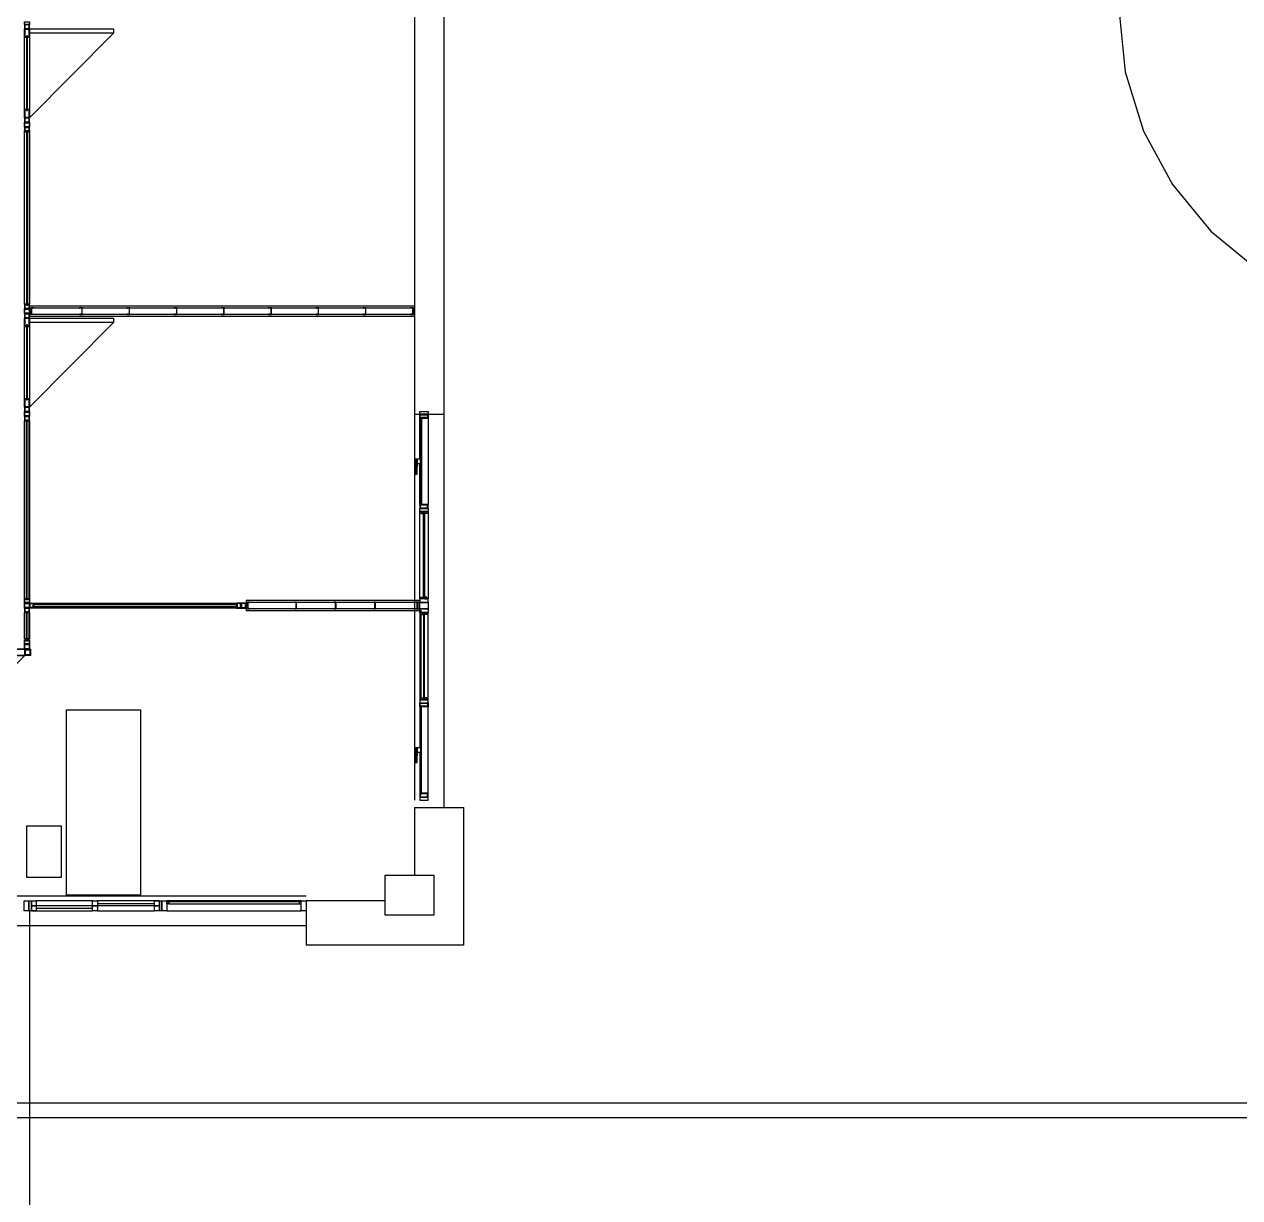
# Model space of a CAD drawing. Header units: metres. Extents: x 2 to 323, y -2 to 254.
# Drawn here: x 73.38 to 85.73, y 139.49 to 151.41 of the extents above; entities that cross this region are included whole.
import ezdxf

# ---------------------------------------------------------------- set-up
doc = ezdxf.new("R2010")
doc.units = ezdxf.units.M
doc.layers.add('REFERENCIA', color=7, linetype='Continuous')

msp = doc.modelspace()

# ---------------------------------------------------------------- linework, layer by layer
at = {"layer": 'REFERENCIA'}
for p, q in [((77.646, 153.256), (77.646, 147.45)), ((77.646, 153.256), (77.646, 147.45)), ((77.646, 153.256), (77.646, 147.45)), ((77.346, 152.361), (77.346, 147.45)), ((77.346, 152.361), (77.346, 147.45)), ((77.346, 152.361), (77.346, 147.45)), ((74.291, 151.319), (73.437, 150.46)), ((77.646, 149.552), (77.646, 147.45)), ((77.646, 149.552), (77.646, 147.45)), ((77.646, 149.552), (77.646, 147.45)), ((74.291, 148.38), (73.437, 147.52)), ((77.346, 147.45), (77.646, 147.45)), ((77.346, 147.45), (77.646, 147.45)), ((77.346, 147.45), (77.646, 147.45)), ((77.351, 143.527), (77.351, 147.468)), ((77.646, 147.45), (77.646, 143.45)), ((77.374, 146.994), (77.374, 146.948)), ((77.374, 146.946), (77.374, 146.992)), ((77.374, 146.958), (77.374, 146.912)), ((77.374, 146.911), (77.374, 146.956)), ((77.438, 145.57), (77.438, 146.459)), ((77.448, 146.459), (77.448, 145.57)), ((77.411, 145.457), (77.411, 144.566)), ((77.438, 145.434), (77.438, 144.545)), ((77.448, 144.545), (77.448, 145.434)), ((72.296, 143.91), (73.389, 144.996)), ((77.374, 144.061), (77.374, 144.015)), ((77.374, 144.013), (77.374, 144.059)), ((77.374, 144.025), (77.374, 143.979)), ((77.374, 143.977), (77.374, 144.023)), ((77.346, 143.45), (77.346, 142.761)), ((77.346, 143.45), (77.846, 143.45)), ((77.346, 143.45), (77.346, 142.761)), ((77.346, 143.45), (77.846, 143.45)), ((77.346, 143.45), (77.346, 142.761)), ((77.346, 143.45), (77.846, 143.45)), ((77.846, 143.45), (77.846, 142.052)), ((77.846, 143.45), (77.846, 142.052)), ((77.846, 143.45), (77.846, 142.052)), ((68.521, 142.552), (76.246, 142.552)), ((74.076, 142.502), (73.506, 142.502)), ((74.756, 142.502), (74.126, 142.502)), ((74.126, 142.477), (74.706, 142.477)), ((76.196, 142.502), (74.831, 142.502)), ((76.176, 142.492), (74.851, 142.492)), ((76.246, 142.502), (76.246, 142.052)), ((77.046, 142.502), (76.246, 142.502)), ((76.246, 142.502), (76.246, 142.052)), ((77.046, 142.502), (76.246, 142.502)), ((76.246, 142.502), (76.246, 142.052)), ((77.046, 142.502), (76.246, 142.502)), ((73.436, 142.404), (73.436, 128.021)), ((73.456, 142.402), (74.076, 142.402)), ((74.076, 142.452), (73.506, 142.452)), ((73.506, 142.427), (74.076, 142.427)), ((74.706, 142.452), (74.126, 142.452)), ((74.126, 142.402), (74.706, 142.402)), ((74.831, 142.402), (76.196, 142.402)), ((74.851, 142.472), (76.176, 142.472)), ((68.521, 142.252), (76.246, 142.252)), ((77.846, 142.052), (76.246, 142.052)), ((77.846, 142.052), (76.246, 142.052)), ((77.846, 142.052), (76.246, 142.052)), ((112.943, 140.446), (68.196, 140.446)), ((112.943, 140.446), (68.196, 140.446)), ((112.943, 140.296), (68.228, 140.296)), ((112.943, 140.296), (68.228, 140.296))]:
    msp.add_line(p, q, dxfattribs=at)
for points in [[(84.501, 151.571), (84.566, 150.926), (84.753, 150.325), (85.048, 149.782), (85.438, 149.308), (85.912, 148.917), (86.456, 148.622), (87.056, 148.436), (87.701, 148.371)], [(84.501, 151.571), (84.566, 150.926), (84.753, 150.325), (85.048, 149.782), (85.438, 149.308), (85.912, 148.917), (86.456, 148.622), (87.056, 148.436), (87.701, 148.371)], [(73.417, 151.279), (73.437, 151.279), (73.437, 151.364), (73.386, 151.364), (73.386, 151.279), (73.406, 151.279)], [(73.417, 151.284), (73.432, 151.284), (73.432, 151.359), (73.391, 151.359), (73.391, 151.284), (73.406, 151.284)], [(73.406, 150.545), (73.386, 150.545), (73.386, 150.46), (73.437, 150.46), (73.437, 150.545), (73.417, 150.545)], [(73.406, 150.54), (73.391, 150.54), (73.391, 150.465), (73.432, 150.465), (73.432, 150.54), (73.417, 150.54)], [(77.351, 148.545), (73.437, 148.545), (73.437, 148.445), (77.351, 148.445), (77.351, 148.545), (77.336, 148.545)], [(73.452, 148.525), (73.452, 148.53), (77.336, 148.53), (77.336, 148.46), (73.452, 148.46), (73.452, 148.46), (73.452, 148.53)], [(73.417, 148.34), (73.437, 148.34), (73.437, 148.425), (73.386, 148.425), (73.386, 148.34), (73.406, 148.34)], [(73.417, 148.345), (73.432, 148.345), (73.432, 148.42), (73.391, 148.42), (73.391, 148.345), (73.406, 148.345)], [(73.406, 147.605), (73.386, 147.605), (73.386, 147.52), (73.437, 147.52), (73.437, 147.605), (73.417, 147.605)], [(73.406, 147.6), (73.391, 147.6), (73.391, 147.525), (73.432, 147.525), (73.432, 147.6), (73.417, 147.6)], [(77.41, 147.408), (77.401, 147.408), (77.401, 147.448), (77.486, 147.448), (77.486, 147.408), (77.42, 147.408)], [(77.41, 147.413), (77.406, 147.413), (77.406, 147.443), (77.481, 147.443), (77.481, 147.413), (77.42, 147.413)], [(77.401, 146.996), (77.401, 147.408), (77.41, 147.408)], [(77.42, 147.408), (77.486, 147.408), (77.486, 146.53), (77.42, 146.53)], [(77.401, 146.992), (77.358, 146.992), (77.358, 146.84), (77.374, 146.84), (77.374, 146.946), (77.401, 146.946)], [(77.41, 146.53), (77.401, 146.53), (77.401, 146.95)], [(77.41, 146.53), (77.401, 146.53), (77.401, 146.49), (77.486, 146.49), (77.486, 146.53), (77.42, 146.53)], [(77.41, 146.525), (77.406, 146.525), (77.406, 146.495), (77.481, 146.495), (77.481, 146.525), (77.42, 146.525)], [(73.28, 145.035), (73.28, 145.06), (73.389, 145.06), (73.389, 144.996), (73.28, 144.996), (73.28, 145.021)], [(77.41, 144.475), (77.401, 144.475), (77.401, 144.515), (77.486, 144.515), (77.486, 144.475), (77.42, 144.475)], [(77.41, 144.475), (77.401, 144.475), (77.401, 144.054)], [(77.41, 144.48), (77.406, 144.48), (77.406, 144.51), (77.481, 144.51), (77.481, 144.48), (77.42, 144.48)], [(77.42, 143.596), (77.486, 143.596), (77.486, 144.475), (77.42, 144.475)], [(77.401, 144.059), (77.358, 144.059), (77.358, 143.907), (77.374, 143.907), (77.374, 144.013), (77.401, 144.013)], [(77.401, 144.009), (77.401, 143.596), (77.41, 143.596)], [(77.41, 143.596), (77.401, 143.596), (77.401, 143.556), (77.486, 143.556), (77.486, 143.596), (77.42, 143.596)], [(77.41, 143.591), (77.406, 143.591), (77.406, 143.561), (77.481, 143.561), (77.481, 143.591), (77.42, 143.591)]]:
    msp.add_lwpolyline(points, dxfattribs=at)
for points in [[(73.437, 151.435), (73.437, 151.409), (73.386, 151.409), (73.386, 151.435), (73.437, 151.435)], [(73.437, 151.409), (73.386, 151.409), (73.386, 151.364), (73.437, 151.364), (73.437, 151.409)], [(73.437, 150.46), (73.4, 150.46), (73.4, 150.46), (73.386, 150.46), (73.386, 151.266), (73.386, 151.364), (73.423, 151.364), (73.423, 151.364), (73.437, 151.364), (73.437, 151.266), (73.437, 150.46)], [(73.432, 151.404), (73.391, 151.404), (73.391, 151.369), (73.432, 151.369), (73.432, 151.404)], [(74.291, 151.364), (74.291, 151.333), (74.291, 151.333), (74.291, 151.319), (73.575, 151.319), (73.437, 151.319), (73.437, 151.35), (73.437, 151.35), (73.437, 151.364), (73.575, 151.364), (74.291, 151.364)], [(73.406, 150.535), (73.417, 150.535), (73.417, 151.294), (73.406, 151.294), (73.406, 150.535)], [(73.437, 150.46), (73.386, 150.46), (73.386, 150.415), (73.437, 150.415), (73.437, 150.46)], [(73.437, 150.415), (73.437, 150.364), (73.386, 150.364), (73.386, 150.415), (73.437, 150.415)], [(73.432, 150.455), (73.391, 150.455), (73.391, 150.42), (73.432, 150.42), (73.432, 150.455)], [(73.432, 150.41), (73.432, 150.369), (73.391, 150.369), (73.391, 150.41), (73.432, 150.41)], [(73.437, 150.319), (73.437, 150.364), (73.386, 150.364), (73.386, 150.319), (73.437, 150.319)], [(73.437, 150.332), (73.437, 148.567), (73.386, 148.567), (73.386, 150.332), (73.437, 150.332)], [(73.432, 150.324), (73.432, 150.359), (73.391, 150.359), (73.391, 150.324), (73.432, 150.324)], [(73.405, 150.329), (73.405, 148.556), (73.419, 148.556), (73.419, 150.329), (73.405, 150.329)], [(73.437, 148.521), (73.437, 148.566), (73.386, 148.566), (73.386, 148.521), (73.437, 148.521)], [(73.432, 148.526), (73.432, 148.561), (73.391, 148.561), (73.391, 148.526), (73.432, 148.526)], [(73.48, 148.525), (73.48, 148.528), (73.454, 148.528), (73.454, 148.526), (73.458, 148.522), (73.458, 148.469), (73.454, 148.465), (73.454, 148.463), (73.48, 148.463), (73.48, 148.466), (73.482, 148.466), (73.482, 148.461), (73.452, 148.461), (73.452, 148.466), (73.456, 148.469), (73.456, 148.521), (73.452, 148.525), (73.452, 148.53), (73.482, 148.53), (73.482, 148.525), (73.48, 148.525)], [(73.948, 148.525), (73.948, 148.528), (73.974, 148.528), (73.974, 148.526), (73.97, 148.522), (73.97, 148.469), (73.974, 148.465), (73.974, 148.463), (73.948, 148.463), (73.948, 148.466), (73.946, 148.466), (73.946, 148.461), (73.976, 148.461), (73.976, 148.466), (73.972, 148.469), (73.972, 148.521), (73.976, 148.525), (73.976, 148.53), (73.946, 148.53), (73.946, 148.525), (73.948, 148.525)], [(74.428, 148.525), (74.428, 148.528), (74.454, 148.528), (74.454, 148.526), (74.45, 148.522), (74.45, 148.469), (74.454, 148.465), (74.454, 148.463), (74.428, 148.463), (74.428, 148.466), (74.426, 148.466), (74.426, 148.461), (74.456, 148.461), (74.456, 148.466), (74.452, 148.469), (74.452, 148.521), (74.456, 148.525), (74.456, 148.53), (74.426, 148.53), (74.426, 148.525), (74.428, 148.525)], [(74.908, 148.525), (74.908, 148.528), (74.934, 148.528), (74.934, 148.526), (74.93, 148.522), (74.93, 148.469), (74.934, 148.465), (74.934, 148.463), (74.908, 148.463), (74.908, 148.466), (74.906, 148.466), (74.906, 148.461), (74.936, 148.461), (74.936, 148.466), (74.932, 148.469), (74.932, 148.521), (74.936, 148.525), (74.936, 148.53), (74.906, 148.53), (74.906, 148.525), (74.908, 148.525)], [(75.388, 148.525), (75.388, 148.528), (75.414, 148.528), (75.414, 148.526), (75.41, 148.522), (75.41, 148.469), (75.414, 148.465), (75.414, 148.463), (75.388, 148.463), (75.388, 148.466), (75.386, 148.466), (75.386, 148.461), (75.416, 148.461), (75.416, 148.466), (75.412, 148.469), (75.412, 148.521), (75.416, 148.525), (75.416, 148.53), (75.386, 148.53), (75.386, 148.525), (75.388, 148.525)], [(75.868, 148.525), (75.868, 148.528), (75.894, 148.528), (75.894, 148.526), (75.89, 148.522), (75.89, 148.469), (75.894, 148.465), (75.894, 148.463), (75.868, 148.463), (75.868, 148.466), (75.866, 148.466), (75.866, 148.461), (75.896, 148.461), (75.896, 148.466), (75.892, 148.469), (75.892, 148.521), (75.896, 148.525), (75.896, 148.53), (75.866, 148.53), (75.866, 148.525), (75.868, 148.525)], [(76.348, 148.525), (76.348, 148.528), (76.374, 148.528), (76.374, 148.526), (76.37, 148.522), (76.37, 148.469), (76.374, 148.465), (76.374, 148.463), (76.348, 148.463), (76.348, 148.466), (76.346, 148.466), (76.346, 148.461), (76.376, 148.461), (76.376, 148.466), (76.372, 148.469), (76.372, 148.521), (76.376, 148.525), (76.376, 148.53), (76.346, 148.53), (76.346, 148.525), (76.348, 148.525)], [(76.828, 148.525), (76.828, 148.528), (76.854, 148.528), (76.854, 148.526), (76.85, 148.522), (76.85, 148.469), (76.854, 148.465), (76.854, 148.463), (76.828, 148.463), (76.828, 148.466), (76.826, 148.466), (76.826, 148.461), (76.856, 148.461), (76.856, 148.466), (76.852, 148.469), (76.852, 148.521), (76.856, 148.525), (76.856, 148.53), (76.826, 148.53), (76.826, 148.525), (76.828, 148.525)], [(77.308, 148.525), (77.308, 148.528), (77.334, 148.528), (77.334, 148.526), (77.33, 148.522), (77.33, 148.469), (77.334, 148.465), (77.334, 148.463), (77.308, 148.463), (77.308, 148.466), (77.306, 148.466), (77.306, 148.461), (77.336, 148.461), (77.336, 148.466), (77.332, 148.469), (77.332, 148.521), (77.336, 148.525), (77.336, 148.53), (77.306, 148.53), (77.306, 148.525), (77.308, 148.525)], [(73.437, 148.521), (73.437, 148.47), (73.386, 148.47), (73.386, 148.521), (73.437, 148.521)], [(73.437, 148.47), (73.386, 148.47), (73.386, 148.425), (73.437, 148.425), (73.437, 148.47)], [(73.437, 147.52), (73.4, 147.52), (73.4, 147.52), (73.386, 147.52), (73.386, 148.326), (73.386, 148.425), (73.423, 148.425), (73.423, 148.425), (73.437, 148.425), (73.437, 148.326), (73.437, 147.52)], [(73.432, 148.516), (73.432, 148.475), (73.391, 148.475), (73.391, 148.516), (73.432, 148.516)], [(73.432, 148.465), (73.391, 148.465), (73.391, 148.43), (73.432, 148.43), (73.432, 148.465)], [(74.291, 148.425), (74.291, 148.394), (74.291, 148.394), (74.291, 148.38), (73.575, 148.38), (73.437, 148.38), (73.437, 148.411), (73.437, 148.411), (73.437, 148.425), (73.575, 148.425), (74.291, 148.425)], [(73.406, 147.595), (73.417, 147.595), (73.417, 148.355), (73.406, 148.355), (73.406, 147.595)], [(73.437, 147.52), (73.386, 147.52), (73.386, 147.475), (73.437, 147.475), (73.437, 147.52)], [(73.437, 147.475), (73.437, 147.425), (73.386, 147.425), (73.386, 147.475), (73.437, 147.475)], [(73.437, 147.38), (73.437, 147.425), (73.386, 147.425), (73.386, 147.38), (73.437, 147.38)], [(73.432, 147.515), (73.391, 147.515), (73.391, 147.48), (73.432, 147.48), (73.432, 147.515)], [(73.432, 147.47), (73.432, 147.43), (73.391, 147.43), (73.391, 147.47), (73.432, 147.47)], [(73.432, 147.385), (73.432, 147.42), (73.391, 147.42), (73.391, 147.385), (73.432, 147.385)], [(77.401, 147.448), (77.401, 147.477), (77.486, 147.477), (77.486, 147.448), (77.401, 147.448)], [(77.42, 147.416), (77.42, 146.522), (77.41, 146.522), (77.41, 147.416), (77.42, 147.416)], [(73.437, 147.38), (73.437, 145.573), (73.386, 145.573), (73.386, 147.38), (73.437, 147.38)], [(73.405, 145.563), (73.405, 147.39), (73.419, 147.39), (73.419, 145.563), (73.405, 145.563)], [(77.486, 146.489), (77.486, 146.459), (77.401, 146.459), (77.401, 146.489), (77.486, 146.489)], [(77.401, 145.57), (77.401, 146.459), (77.486, 146.459), (77.486, 145.57), (77.401, 145.57)], [(77.433, 146.459), (77.413, 146.459), (77.413, 146.439), (77.433, 146.439), (77.433, 146.459)], [(77.453, 146.459), (77.473, 146.459), (77.473, 146.439), (77.453, 146.439), (77.453, 146.459)], [(73.437, 145.573), (73.437, 145.528), (73.386, 145.528), (73.386, 145.573), (73.437, 145.573)], [(73.432, 145.568), (73.432, 145.533), (73.391, 145.533), (73.391, 145.568), (73.432, 145.568)], [(77.401, 145.574), (77.401, 145.539), (77.486, 145.539), (77.486, 145.574), (77.401, 145.574)], [(77.401, 145.57), (77.401, 145.535), (77.486, 145.535), (77.486, 145.57), (77.401, 145.57)], [(77.433, 145.57), (77.413, 145.57), (77.413, 145.59), (77.433, 145.59), (77.433, 145.57)], [(77.453, 145.57), (77.473, 145.57), (77.473, 145.59), (77.453, 145.59), (77.453, 145.57)], [(73.437, 145.528), (73.437, 145.477), (73.386, 145.477), (73.386, 145.528), (73.437, 145.528)], [(73.437, 145.432), (73.437, 145.477), (73.386, 145.477), (73.386, 145.432), (73.437, 145.432)], [(73.432, 145.523), (73.432, 145.482), (73.391, 145.482), (73.391, 145.523), (73.432, 145.523)], [(73.432, 145.437), (73.432, 145.472), (73.391, 145.472), (73.391, 145.437), (73.432, 145.437)], [(73.405, 145.141), (73.405, 145.442), (73.419, 145.442), (73.419, 145.141), (73.405, 145.141)], [(73.482, 145.477), (73.437, 145.477), (73.437, 145.528), (73.482, 145.528), (73.482, 145.477)], [(73.477, 145.482), (73.442, 145.482), (73.442, 145.523), (73.477, 145.523), (73.477, 145.482)], [(75.55, 145.509), (73.472, 145.509), (73.472, 145.495), (75.55, 145.495), (75.55, 145.509)], [(75.54, 145.528), (75.54, 145.477), (73.482, 145.477), (73.482, 145.528), (75.54, 145.528)], [(75.54, 145.477), (75.585, 145.477), (75.585, 145.528), (75.54, 145.528), (75.54, 145.477)], [(75.545, 145.482), (75.58, 145.482), (75.58, 145.523), (75.545, 145.523), (75.545, 145.482)], [(75.585, 145.528), (75.585, 145.477), (75.636, 145.477), (75.636, 145.528), (75.585, 145.528)], [(75.59, 145.523), (75.59, 145.482), (75.631, 145.482), (75.631, 145.523), (75.59, 145.523)], [(75.651, 145.539), (77.401, 145.539), (77.401, 145.554), (75.636, 145.554), (75.636, 145.454), (77.401, 145.454), (77.401, 145.469), (75.651, 145.469), (75.651, 145.539)], [(75.669, 145.474), (75.669, 145.471), (75.653, 145.471), (75.653, 145.473), (75.656, 145.476), (75.656, 145.531), (75.653, 145.535), (75.653, 145.537), (75.669, 145.537), (75.669, 145.534), (75.671, 145.534), (75.671, 145.539), (75.651, 145.539), (75.651, 145.534), (75.654, 145.53), (75.654, 145.477), (75.651, 145.474), (75.651, 145.469), (75.671, 145.469), (75.671, 145.474), (75.669, 145.474)], [(76.133, 145.474), (76.133, 145.471), (76.149, 145.471), (76.149, 145.473), (76.145, 145.476), (76.145, 145.531), (76.149, 145.535), (76.149, 145.537), (76.133, 145.537), (76.133, 145.534), (76.131, 145.534), (76.131, 145.539), (76.151, 145.539), (76.151, 145.534), (76.147, 145.53), (76.147, 145.477), (76.151, 145.474), (76.151, 145.469), (76.131, 145.469), (76.131, 145.474), (76.133, 145.474)], [(76.533, 145.474), (76.533, 145.471), (76.549, 145.471), (76.549, 145.473), (76.545, 145.476), (76.545, 145.531), (76.549, 145.535), (76.549, 145.537), (76.533, 145.537), (76.533, 145.534), (76.531, 145.534), (76.531, 145.539), (76.551, 145.539), (76.551, 145.534), (76.547, 145.53), (76.547, 145.477), (76.551, 145.474), (76.551, 145.469), (76.531, 145.469), (76.531, 145.474), (76.533, 145.474)], [(76.933, 145.474), (76.933, 145.471), (76.949, 145.471), (76.949, 145.473), (76.945, 145.476), (76.945, 145.531), (76.949, 145.535), (76.949, 145.537), (76.933, 145.537), (76.933, 145.534), (76.931, 145.534), (76.931, 145.539), (76.951, 145.539), (76.951, 145.534), (76.947, 145.53), (76.947, 145.477), (76.951, 145.474), (76.951, 145.469), (76.931, 145.469), (76.931, 145.474), (76.933, 145.474)], [(77.363, 145.474), (77.363, 145.471), (77.379, 145.471), (77.379, 145.473), (77.375, 145.476), (77.375, 145.531), (77.379, 145.535), (77.379, 145.537), (77.363, 145.537), (77.363, 145.534), (77.361, 145.534), (77.361, 145.539), (77.381, 145.539), (77.381, 145.534), (77.377, 145.53), (77.377, 145.477), (77.381, 145.474), (77.381, 145.469), (77.361, 145.469), (77.361, 145.474), (77.363, 145.474)], [(77.381, 145.539), (77.381, 145.469), (77.401, 145.469), (77.401, 145.539), (77.381, 145.539)], [(77.381, 145.539), (77.381, 145.469), (77.401, 145.469), (77.401, 145.539), (77.381, 145.539)], [(77.486, 145.539), (77.486, 145.469), (77.401, 145.469), (77.401, 145.539), (77.486, 145.539)], [(77.401, 145.434), (77.401, 145.469), (77.486, 145.469), (77.486, 145.434), (77.401, 145.434)], [(73.437, 145.432), (73.437, 145.166), (73.386, 145.166), (73.386, 145.432), (73.437, 145.432)], [(77.401, 145.434), (77.401, 144.545), (77.486, 144.545), (77.486, 145.434), (77.401, 145.434)], [(77.433, 145.434), (77.413, 145.434), (77.413, 145.414), (77.433, 145.414), (77.433, 145.434)], [(77.453, 145.434), (77.473, 145.434), (77.473, 145.414), (77.453, 145.414), (77.453, 145.434)], [(73.437, 145.156), (73.437, 145.111), (73.386, 145.111), (73.386, 145.156), (73.437, 145.156)], [(73.437, 145.111), (73.437, 145.06), (73.386, 145.06), (73.386, 145.111), (73.437, 145.111)], [(73.432, 145.151), (73.432, 145.116), (73.391, 145.116), (73.391, 145.151), (73.432, 145.151)], [(73.432, 145.106), (73.432, 145.065), (73.391, 145.065), (73.391, 145.106), (73.432, 145.106)], [(73.389, 144.996), (73.389, 145.042), (73.389, 145.042), (73.389, 145.06), (72.364, 145.06), (72.238, 145.06), (72.238, 145.013), (72.238, 145.013), (72.238, 144.996), (72.364, 144.996), (73.389, 144.996)], [(73.389, 144.996), (73.389, 145.06), (73.446, 145.06), (73.446, 144.996), (73.389, 144.996)], [(73.395, 145.002), (73.395, 145.054), (73.439, 145.054), (73.439, 145.002), (73.395, 145.002)], [(77.486, 144.515), (77.486, 144.545), (77.401, 144.545), (77.401, 144.515), (77.486, 144.515)], [(77.42, 143.588), (77.42, 144.483), (77.41, 144.483), (77.41, 143.588), (77.42, 143.588)], [(77.433, 144.545), (77.413, 144.545), (77.413, 144.565), (77.433, 144.565), (77.433, 144.545)], [(77.453, 144.545), (77.473, 144.545), (77.473, 144.565), (77.453, 144.565), (77.453, 144.545)], [(73.814, 142.56), (73.814, 144.442), (74.564, 144.442), (74.564, 142.56), (73.814, 142.56)], [(77.401, 143.556), (77.401, 143.527), (77.486, 143.527), (77.486, 143.556), (77.401, 143.556)], [(73.41, 142.738), (73.41, 143.264), (73.759, 143.264), (73.759, 142.738), (73.41, 142.738)], [(77.046, 142.361), (77.546, 142.361), (77.546, 142.761), (77.046, 142.761), (77.046, 142.361)], [(77.046, 142.361), (77.546, 142.361), (77.546, 142.761), (77.046, 142.761), (77.046, 142.361)], [(73.431, 142.502), (73.431, 142.402), (73.381, 142.402), (73.381, 142.502), (73.431, 142.502)], [(73.456, 142.502), (73.456, 142.402), (73.431, 142.402), (73.431, 142.502), (73.456, 142.502)], [(73.506, 142.502), (73.506, 142.452), (73.456, 142.452), (73.456, 142.502), (73.506, 142.502)], [(74.126, 142.502), (74.126, 142.452), (74.076, 142.452), (74.076, 142.502), (74.126, 142.502)], [(74.756, 142.502), (74.756, 142.452), (74.706, 142.452), (74.706, 142.502), (74.756, 142.502)], [(74.781, 142.502), (74.781, 142.402), (74.756, 142.402), (74.756, 142.502), (74.781, 142.502)], [(74.831, 142.502), (74.831, 142.402), (74.781, 142.402), (74.781, 142.502), (74.831, 142.502)], [(74.851, 142.492), (74.851, 142.472), (74.831, 142.472), (74.831, 142.492), (74.851, 142.492)], [(76.176, 142.492), (76.176, 142.472), (76.196, 142.472), (76.196, 142.492), (76.176, 142.492)], [(76.246, 142.502), (76.246, 142.402), (76.196, 142.402), (76.196, 142.502), (76.246, 142.502)], [(73.506, 142.452), (73.506, 142.402), (73.456, 142.402), (73.456, 142.452), (73.506, 142.452)], [(74.126, 142.452), (74.126, 142.402), (74.076, 142.402), (74.076, 142.452), (74.126, 142.452)], [(74.756, 142.452), (74.756, 142.402), (74.706, 142.402), (74.706, 142.452), (74.756, 142.452)]]:
    msp.add_lwpolyline(points, close=True, dxfattribs=at)

doc.saveas('drawing.dxf')
